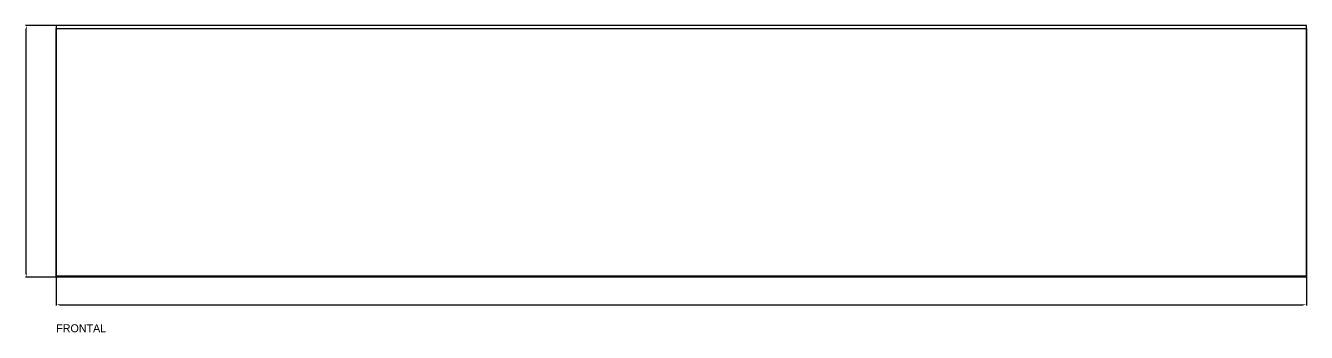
# Model space of a CAD drawing. Header units: millimetres. Extents: x -61 to 13940, y -87340 to 371.
# Drawn here: x 6139 to 8700, y -45113 to -44499 of the extents above; entities that cross this region are included whole.
import ezdxf

# ---------------------------------------------------------------- set-up
doc = ezdxf.new("R2010")
doc.units = ezdxf.units.MM
for name, color, linetype in [('R18_COTAS_P', 1, 'Continuous'), ('R18_PIEZAS_P', 3, 'Continuous'), ('R18_TEXTOS', 7, 'Continuous')]:
    doc.layers.add(name, color=color, linetype=linetype)
doc.dimstyles.get("Standard").update_dxf_attribs({"dimtxt": 2.5, "dimasz": 2.5, "dimexe": 1.25, "dimexo": 0.625, "dimtad": 1, "dimcen": 2.5, "dimazin": 3, "dimtfac": 1, "dimtmove": 0, "dimatfit": 3, "dimarcsym": 0})

# ---------------------------------------------------------------- blocks, each defined once
blk = doc.blocks.new('*D209')
at = {"layer": 'Defpoints', "color": 0, "transparency": 16777216}
for p in [(6200, -45003.1), (8700, -45003.1), (8700, -45058.1)]:
    blk.add_point(p, dxfattribs=at)
at = {"layer": 'R18_COTAS_P', "color": 0, "lineweight": -2, "transparency": 16777216}
for p, q in [((6200, -45003.7), (6200, -45059.3)), ((8700, -45003.7), (8700, -45059.3)), ((6207, -45058.1), (8693, -45058.1))]:
    blk.add_line(p, q, dxfattribs=at)
at = {"layer": 'R18_COTAS_P', "color": 0, "transparency": 16777216}
for points in [[(6207, -45056.9), (6207, -45059.2), (6200, -45058.1)], [(8693, -45056.9), (8693, -45059.2), (8700, -45058.1)]]:
    blk.add_solid(points, dxfattribs=at)
blk = doc.blocks.new('*D210')
at = {"layer": 'Defpoints', "color": 0, "transparency": 16777216}
for p in [(6140, -44499.5), (6200, -44499.5), (6200, -45003.1)]:
    blk.add_point(p, dxfattribs=at)
at = {"layer": 'R18_COTAS_P', "color": 0, "lineweight": -2, "transparency": 16777216}
for p, q in [((6199.4, -44499.5), (6138.8, -44499.5)), ((6140, -44996.1), (6140, -44506.5)), ((6199.4, -45003.1), (6138.8, -45003.1))]:
    blk.add_line(p, q, dxfattribs=at)
at = {"layer": 'R18_COTAS_P', "color": 0, "transparency": 16777216}
for points in [[(6138.8, -44506.5), (6141.2, -44506.5), (6140, -44499.5)], [(6138.8, -44996.1), (6141.2, -44996.1), (6140, -45003.1)]]:
    blk.add_solid(points, dxfattribs=at)

msp = doc.modelspace()

# ---------------------------------------------------------------- linework, layer by layer
at = {"layer": 'R18_PIEZAS_P'}
for p, q in [((6200, -44499.491), (6200, -45000.248)), ((8700, -44499.491), (6200, -44499.491)), ((6200, -44499.491), (6200, -44505.148)), ((6200, -45003.077), (6200, -44505.148)), ((6200, -44505.148), (8700, -44505.148)), ((8700, -45000.248), (8700, -44499.491)), ((8700, -44505.148), (8700, -44499.491)), ((8700, -44505.148), (8700, -45003.077)), ((6200, -45000.248), (8700, -45000.248)), ((6200, -45003.077), (6200, -45000.248)), ((8700, -45003.077), (8700, -45000.248)), ((8700, -45003.077), (6200, -45003.077))]:
    msp.add_line(p, q, dxfattribs=at)

# ---------------------------------------------------------------- texts
at = {"layer": 'R18_TEXTOS'}
msp.add_text('FRONTAL', height=16, dxfattribs=at).set_placement((6200, -45113.077))

# ---------------------------------------------------------------- dimensions: what is measured, and where the dimension line sits
at = {"layer": 'R18_COTAS_P'}
dim = msp.add_linear_dim(base=(6140, -44499.491), p1=(6200, -45003.077), p2=(6200, -44499.491), angle=90, dimstyle='Standard', override={"dimtxt": 16, "dimasz": 7, "dimtad": 1, "dimdec": 2}, dxfattribs=at)
dim.commit()
dim.dimension.update_dxf_attribs({"geometry": '*D210', "text_midpoint": (6140, -44751.284)})
dim = msp.add_linear_dim(base=(8700, -45058.077), p1=(6200, -45003.077), p2=(8700, -45003.077), dimstyle='Standard', override={"dimtxt": 16, "dimasz": 7, "dimtad": 1, "dimdec": 2}, dxfattribs=at)
dim.commit()
dim.dimension.update_dxf_attribs({"geometry": '*D209', "text_midpoint": (7450, -45058.077)})

doc.saveas('drawing.dxf')
